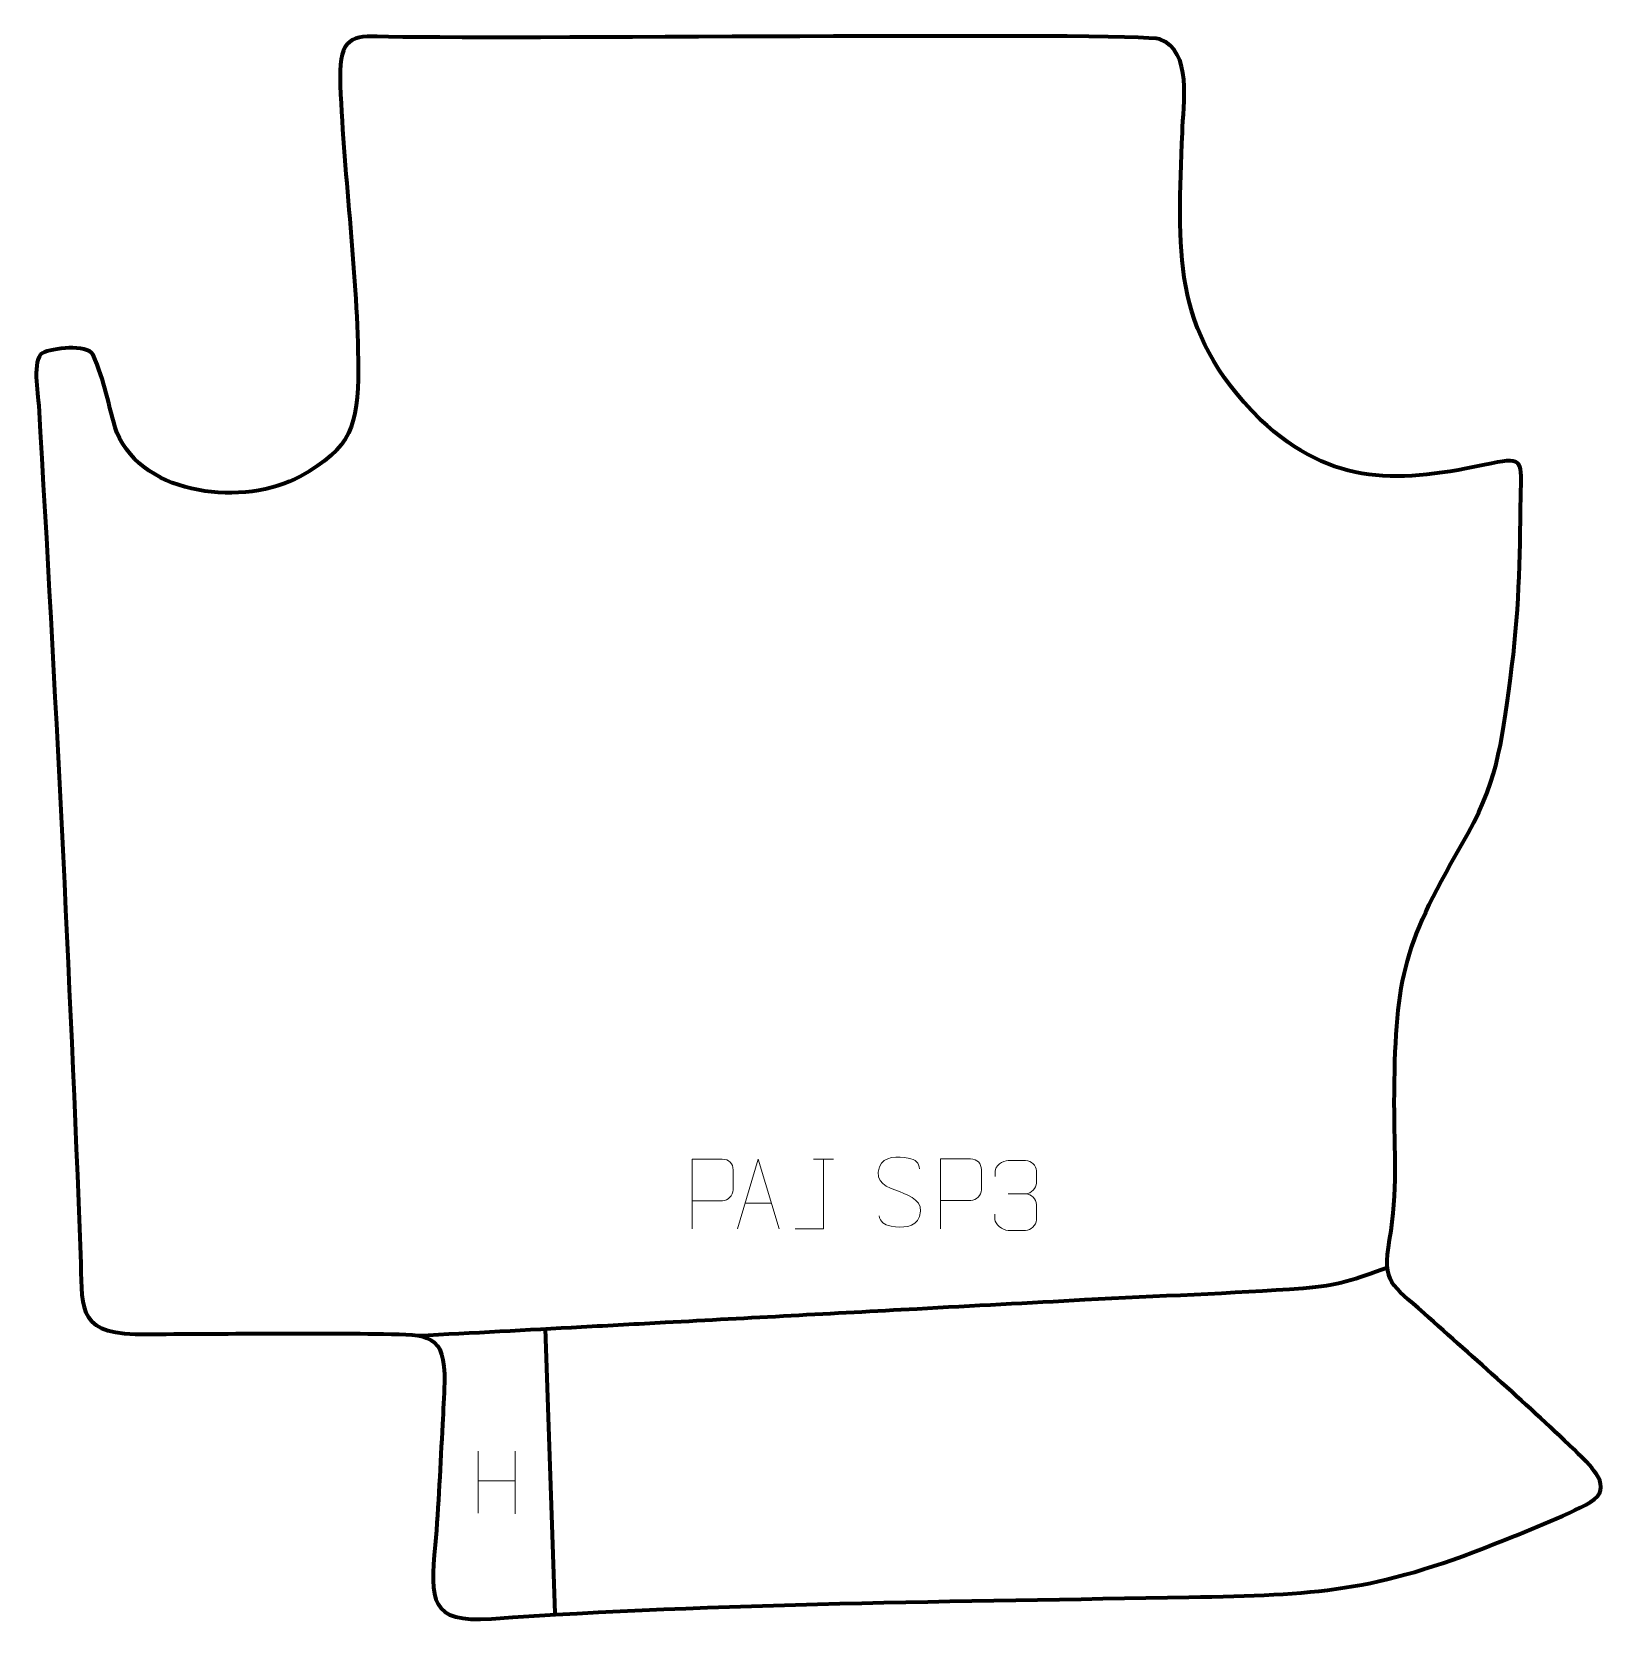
# Model space of a CAD drawing. Header units: millimetres. Extents: x -484 to 81, y 93 to 661.
import ezdxf

# ---------------------------------------------------------------- set-up
doc = ezdxf.new("R2010")
doc.units = ezdxf.units.MM
doc.header["$MEASUREMENT"] = 0
doc.layers.add('layer 1', color=7, linetype='Continuous')
doc.layers.add('layer 2', color=7, linetype='Continuous')

msp = doc.modelspace()

# ---------------------------------------------------------------- linework, layer by layer
at = {"layer": 'layer 1', "color": 250, "lineweight": 9}
for points, knots in [([(-248.3501, 233.3582), (-248.3501, 233.3582), (-248.3501, 258.3118), (-248.3501, 258.3118), (-248.3501, 258.3118), (-244.7551, 258.3118), (-241.1598, 258.3118), (-237.5644, 258.3118), (-237.5644, 258.3118), (-235.2392, 258.2739), (-233.6818, 256.7838), (-233.686, 254.4177), (-233.686, 254.4177), (-233.6864, 252.382), (-233.6864, 249.3227), (-233.686, 247.2867), (-233.686, 247.2867), (-233.6925, 245.4113), (-235.5047, 243.4694), (-237.5143, 243.4503), (-237.5143, 243.4503), (-237.5143, 243.4503), (-248.3501, 243.4503), (-248.3501, 243.4503)], [0, 0, 0, 0, 0.14285714, 0.14285714, 0.14285714, 0.14285714, 0.28571429, 0.28571429, 0.28571429, 0.28571429, 0.42857143, 0.42857143, 0.42857143, 0.42857143, 0.57142857, 0.57142857, 0.57142857, 0.57142857, 0.71428571, 0.71428571, 0.71428571, 0.71428571, 1, 1, 1, 1]), ([(-232.174, 233.3583), (-232.174, 233.3583), (-224.803, 258.3118), (-224.803, 258.3118), (-224.803, 258.3118), (-224.803, 258.3118), (-217.2331, 233.3583), (-217.2331, 233.3583)], [0, 0, 0, 0, 0.33333333, 0.33333333, 0.33333333, 0.33333333, 1, 1, 1, 1]), ([(-211.5067, 233.3582), (-211.5067, 233.3582), (-201.4847, 233.3582), (-201.4847, 233.3582), (-201.4847, 233.3582), (-201.4847, 233.3582), (-201.4847, 258.3118), (-201.4847, 258.3118)], [0, 0, 0, 0, 0.33333333, 0.33333333, 0.33333333, 0.33333333, 1, 1, 1, 1]), ([(-174.3583, 246.7082), (-178.6066, 248.1786), (-183.5147, 249.9744), (-181.5096, 255.4947), (-181.5096, 255.4947), (-180.0061, 259.6346), (-174.7925, 259.2461), (-171.1889, 258.645), (-171.1889, 258.645), (-168.3283, 258.1678), (-167.4636, 256.9546), (-167.153, 254.8705)], [0, 0, 0, 0, 0.25, 0.25, 0.25, 0.25, 0.5, 0.5, 0.5, 0.5, 1, 1, 1, 1]), ([(-159.7231, 233.4122), (-159.7231, 233.4122), (-159.7231, 258.3658), (-159.7231, 258.3658), (-159.7231, 258.3658), (-156.1281, 258.3658), (-152.5328, 258.3658), (-148.9374, 258.3658), (-148.9374, 258.3658), (-146.6122, 258.3279), (-145.0548, 256.8378), (-145.059, 254.4717), (-145.059, 254.4717), (-145.0594, 252.436), (-145.0594, 249.3767), (-145.059, 247.3407), (-145.059, 247.3407), (-145.0655, 245.4653), (-146.8777, 243.5234), (-148.8873, 243.5043), (-148.8873, 243.5043), (-148.8873, 243.5043), (-159.7231, 243.5043), (-159.7231, 243.5043)], [0, 0, 0, 0, 0.14285714, 0.14285714, 0.14285714, 0.14285714, 0.28571429, 0.28571429, 0.28571429, 0.28571429, 0.42857143, 0.42857143, 0.42857143, 0.42857143, 0.57142857, 0.57142857, 0.57142857, 0.57142857, 0.71428571, 0.71428571, 0.71428571, 0.71428571, 1, 1, 1, 1]), ([(-140.1989, 252.1342), (-140.1989, 252.1342), (-140.1989, 253.9914), (-140.1989, 253.9914), (-140.1989, 253.9914), (-140.2132, 255.7333), (-137.5487, 257.8514), (-135.4896, 257.8287), (-135.4896, 257.8287), (-133.4255, 257.8287), (-131.3615, 257.8287), (-129.2978, 257.8287), (-129.2978, 257.8287), (-127.1033, 257.8375), (-125.505, 255.9907), (-125.4606, 254.0786), (-125.4606, 254.0786), (-125.461, 252.6435), (-125.461, 251.2084), (-125.4606, 249.7729), (-125.4606, 249.7729), (-125.5092, 248.1194), (-127.1118, 245.8894), (-129.3101, 245.8994), (-129.3101, 245.8994), (-127.1064, 245.8882), (-125.4984, 244.085), (-125.4444, 242.0255), (-125.4444, 242.0255), (-125.4448, 240.2408), (-125.4448, 238.4561), (-125.4444, 236.671), (-125.4444, 236.671), (-125.4343, 234.6096), (-127.4892, 232.8465), (-129.3101, 232.8546), (-129.3101, 232.8546), (-131.3754, 232.8549), (-133.4406, 232.8549), (-135.5062, 232.8546), (-135.5062, 232.8546), (-137.6748, 232.8661), (-140.2058, 235.2663), (-140.2244, 236.7281), (-140.2244, 236.7281), (-140.2244, 236.7281), (-140.2244, 238.6367), (-140.2244, 238.6367)], [0, 0, 0, 0, 0.07692308, 0.07692308, 0.07692308, 0.07692308, 0.15384615, 0.15384615, 0.15384615, 0.15384615, 0.23076923, 0.23076923, 0.23076923, 0.23076923, 0.30769231, 0.30769231, 0.30769231, 0.30769231, 0.38461538, 0.38461538, 0.38461538, 0.38461538, 0.46153846, 0.46153846, 0.46153846, 0.46153846, 0.53846154, 0.53846154, 0.53846154, 0.53846154, 0.61538462, 0.61538462, 0.61538462, 0.61538462, 0.69230769, 0.69230769, 0.69230769, 0.69230769, 0.76923077, 0.76923077, 0.76923077, 0.76923077, 0.84615385, 0.84615385, 0.84615385, 0.84615385, 1, 1, 1, 1]), ([(-174.3583, 246.7081), (-170.3397, 245.0614), (-165.3102, 243.1731), (-167.1442, 237.8128), (-167.1442, 237.8128), (-168.604, 233.5464), (-173.5148, 233.8031), (-177.2409, 234.3578), (-177.2409, 234.3578), (-179.9909, 234.7676), (-181.2118, 235.9811), (-181.5898, 238.0933)], [0, 0, 0, 0, 0.25, 0.25, 0.25, 0.25, 0.5, 0.5, 0.5, 0.5, 1, 1, 1, 1])]:
    msp.add_open_spline(points, degree=3, knots=knots, dxfattribs=at)
for points in [[(-205.0688, 258.3118), (-205.0688, 258.3118), (-197.9006, 258.3118), (-197.9006, 258.3118)], [(-135.4892, 245.889), (-135.4892, 245.889), (-129.2928, 245.889), (-129.2928, 245.889)], [(-229.4514, 242.6077), (-229.4514, 242.6077), (-219.9557, 242.6077), (-219.9557, 242.6077)], [(-324.6727, 154.0184), (-324.6727, 154.0184), (-324.6727, 131.8257), (-324.6727, 131.8257)], [(-311.557, 154.0184), (-311.557, 154.0184), (-311.557, 131.6681), (-311.557, 131.6681)], [(-324.6552, 143.376), (-324.6552, 143.376), (-311.557, 143.376), (-311.557, 143.376)]]:
    msp.add_open_spline(points, degree=3, dxfattribs=at)
at = {"layer": 'layer 1', "color": 140, "lineweight": 158}
msp.add_open_spline([(-346.2037, 195.2605), (-326.7419, 196.312), (-307.2801, 197.3636), (-287.8183, 198.4151), (-287.8183, 198.4151), (-277.8379, 198.9543), (-267.8575, 199.4936), (-257.8771, 200.0329), (-257.8771, 200.0329), (-227.9358, 201.6506), (-197.9946, 203.2684), (-168.0534, 204.8861), (-168.0534, 204.8861), (-148.0926, 205.9646), (-128.1317, 207.0431), (-108.1709, 208.1216), (-108.1709, 208.1216), (-82.3291, 209.5111), (-55.9432, 210.3727), (-30.1999, 212.2372), (-30.1999, 212.2372), (-17.5894, 213.1506), (-11.7476, 215.5199), (-0.1468, 219.6117)], degree=3, knots=[0, 0, 0, 0, 0.14285714, 0.14285714, 0.14285714, 0.14285714, 0.28571429, 0.28571429, 0.28571429, 0.28571429, 0.42857143, 0.42857143, 0.42857143, 0.42857143, 0.57142857, 0.57142857, 0.57142857, 0.57142857, 0.71428571, 0.71428571, 0.71428571, 0.71428571, 1, 1, 1, 1], dxfattribs=at)
msp.add_open_spline([(-300.8264, 197.7122), (-300.8264, 197.7122), (-297.3235, 96.0962), (-297.3235, 96.0962)], degree=3, dxfattribs=at)
at = {"layer": 'layer 2', "color": 242, "lineweight": 158}
msp.add_open_spline([(-81.3363, 658.275), (-69.6839, 654.1485), (-73.0141, 635.051), (-73.3385, 624.9143), (-73.3385, 624.9143), (-74.6835, 582.8974), (-78.0054, 554.8072), (-45.5415, 522.5002), (-45.5415, 522.5002), (-19.2782, 498.0606), (4.1613, 499.6948), (37.0541, 506.7712), (37.0541, 506.7712), (48.8796, 509.3153), (47.6922, 507.0455), (47.5031, 494.9603), (47.5031, 494.9603), (47.176, 471.9313), (46.9534, 453.1152), (43.7827, 430.0929), (43.7827, 430.0929), (40.4008, 405.2084), (39.2991, 392.9647), (26.3631, 370.5914), (26.3631, 370.5914), (4.8037, 333.3036), (2.6795, 321.7303), (2.3281, 278.3392), (2.3281, 278.3392), (2.3676, 260.9722), (3.6946, 246.9236), (0.6531, 229.4711), (0.6531, 229.4711), (-2.0788, 213.795), (1.4908, 213.5455), (12.9796, 203.2494), (12.9796, 203.2494), (31.1828, 186.8829), (50.5575, 170.1209), (68.0138, 153.0857), (68.0138, 153.0857), (72.834, 148.3817), (80.8249, 140.9767), (72.4789, 135.8511), (72.4789, 135.8511), (63.1664, 130.6767), (48.4926, 125.0525), (38.3277, 120.9762), (38.3277, 120.9762), (-4.7347, 103.7074), (-25.3273, 102.7112), (-71.0466, 101.8711), (-71.0466, 101.8711), (-152.1885, 100.3139), (-239.2475, 99.8372), (-319.9846, 94.1391), (-319.9846, 94.1391), (-342.2296, 92.5691), (-341.7931, 100.7916), (-340.0786, 120.4325), (-340.0786, 120.4325), (-338.861, 134.3802), (-338.25, 149.523), (-337.4638, 163.6018), (-337.4638, 163.6018), (-337.186, 168.5748), (-336.9494, 173.5361), (-336.7664, 178.5136), (-336.7664, 178.5136), (-336.4975, 196.0258), (-342.4092, 195.6474), (-358.5569, 195.8769), (-358.5569, 195.8769), (-388.197, 196.2981), (-417.6286, 195.8396), (-447.2364, 195.8247), (-447.2364, 195.8247), (-468.6695, 196.3012), (-466.007, 206.3821), (-466.6957, 224.1436), (-466.6957, 224.1436), (-470.6056, 324.9938), (-475.6602, 426.6733), (-481.6219, 527.4555), (-481.6219, 527.4555), (-481.8807, 531.8303), (-484.0689, 543.7977), (-480.3197, 546.2101), (-480.3197, 546.2101), (-476.7218, 547.8486), (-464.5867, 549.6757), (-462.2319, 545.5445), (-462.2319, 545.5445), (-457.8881, 536.3579), (-456.7976, 527.1999), (-453.7308, 517.8496), (-453.7308, 517.8496), (-443.8879, 494.7928), (-408.0891, 491.33), (-388.2373, 502.1464), (-388.2373, 502.1464), (-369.944, 512.2792), (-367.6504, 520.3882), (-367.5513, 540.576), (-367.5513, 540.576), (-367.6956, 573.3332), (-372.6436, 608.449), (-373.971, 641.7152), (-373.971, 641.7152), (-374.6015, 657.5142), (-370.9844, 659.6018), (-360.8291, 659.2642), (-360.8291, 659.2642), (-323.4994, 658.0232), (-88.8267, 660.9276), (-81.3363, 658.275)], degree=3, knots=[0, 0, 0, 0, 0.03333333, 0.03333333, 0.03333333, 0.03333333, 0.06666667, 0.06666667, 0.06666667, 0.06666667, 0.1, 0.1, 0.1, 0.1, 0.13333333, 0.13333333, 0.13333333, 0.13333333, 0.16666667, 0.16666667, 0.16666667, 0.16666667, 0.2, 0.2, 0.2, 0.2, 0.23333333, 0.23333333, 0.23333333, 0.23333333, 0.26666667, 0.26666667, 0.26666667, 0.26666667, 0.3, 0.3, 0.3, 0.3, 0.33333333, 0.33333333, 0.33333333, 0.33333333, 0.36666667, 0.36666667, 0.36666667, 0.36666667, 0.4, 0.4, 0.4, 0.4, 0.43333333, 0.43333333, 0.43333333, 0.43333333, 0.46666667, 0.46666667, 0.46666667, 0.46666667, 0.5, 0.5, 0.5, 0.5, 0.53333333, 0.53333333, 0.53333333, 0.53333333, 0.56666667, 0.56666667, 0.56666667, 0.56666667, 0.6, 0.6, 0.6, 0.6, 0.63333333, 0.63333333, 0.63333333, 0.63333333, 0.66666667, 0.66666667, 0.66666667, 0.66666667, 0.7, 0.7, 0.7, 0.7, 0.73333333, 0.73333333, 0.73333333, 0.73333333, 0.76666667, 0.76666667, 0.76666667, 0.76666667, 0.8, 0.8, 0.8, 0.8, 0.83333333, 0.83333333, 0.83333333, 0.83333333, 0.86666667, 0.86666667, 0.86666667, 0.86666667, 0.9, 0.9, 0.9, 0.9, 0.93333333, 0.93333333, 0.93333333, 0.93333333, 1, 1, 1, 1], dxfattribs=at)

doc.saveas('drawing.dxf')
